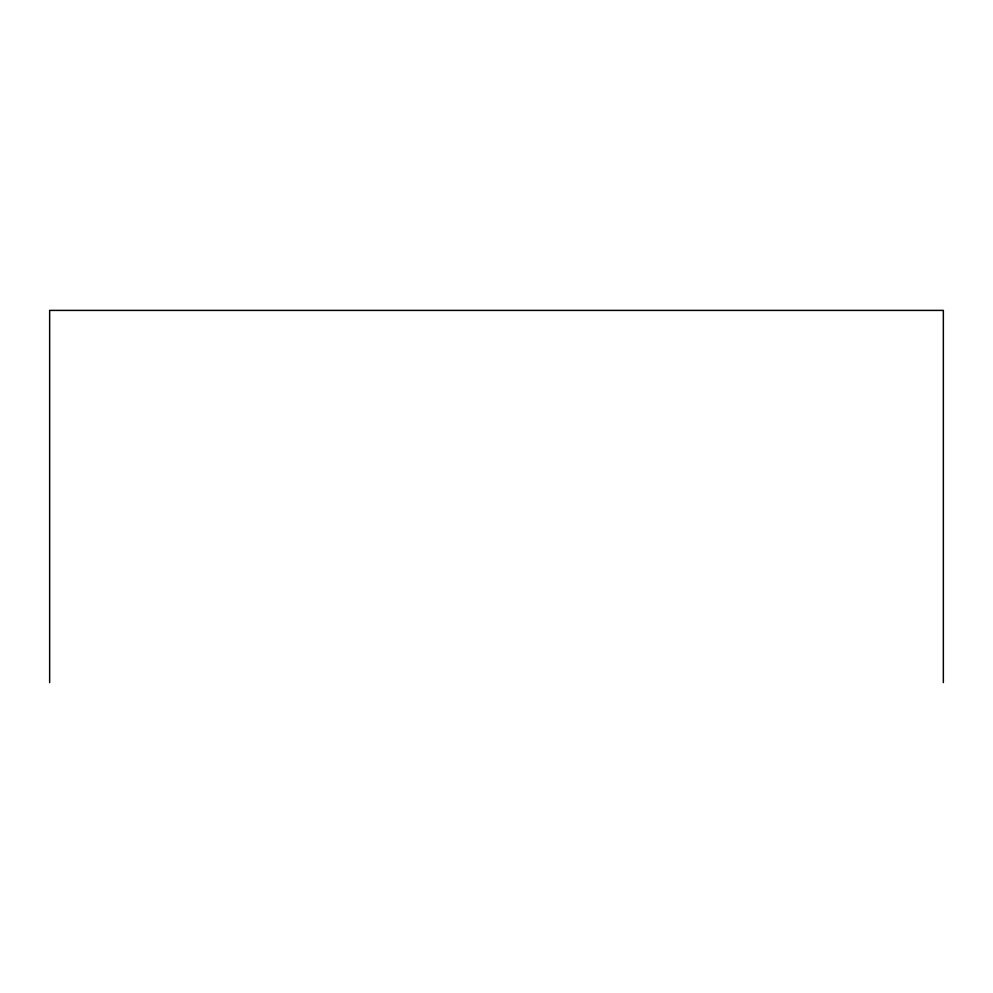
<?xml version="1.0" encoding="UTF-8"?>
<svg xmlns="http://www.w3.org/2000/svg" width="993" height="993" viewBox="0 0 993 993"><rect width="100%" height="100%" fill="white"/><g stroke="black" fill="none" stroke-linecap="round" stroke-linejoin="round"><path stroke-width="1.49" d="M943.35 682.601L943.35 310.399L49.65 310.399L49.65 682.601"/></g></svg>
